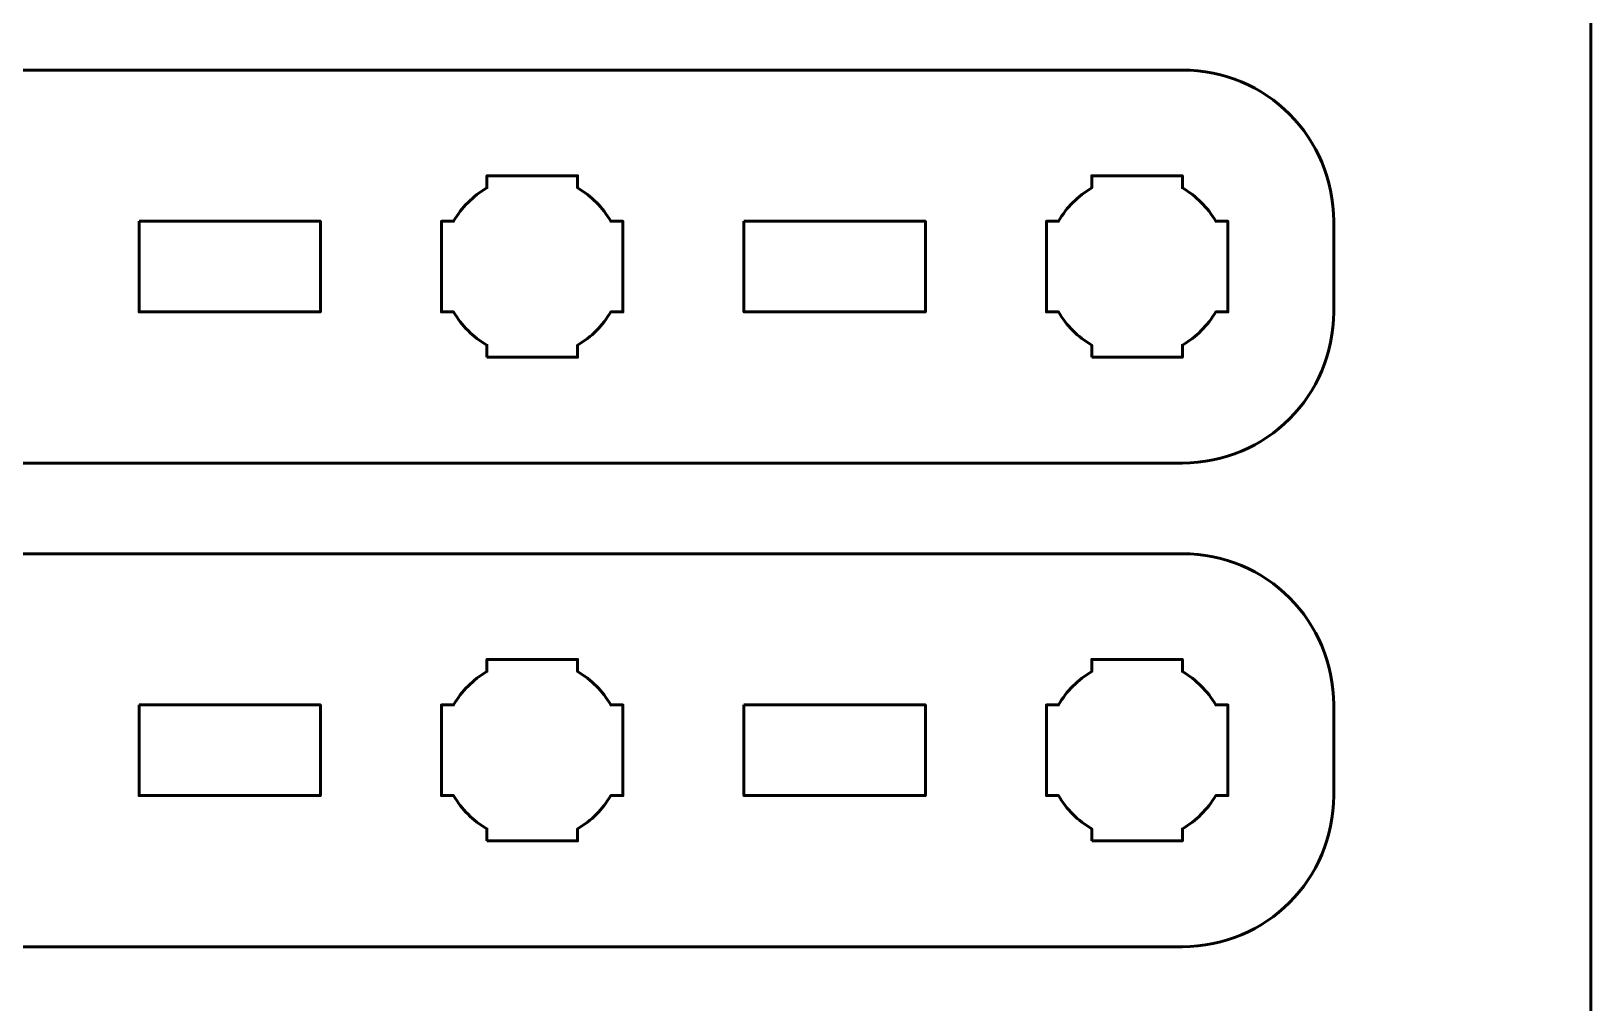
# Model space of a CAD drawing. Header units: centimetres. Extents: x -21 to 0, y -29.7 to 0.
# Drawn here: x -5.16 to 0, y -26.49 to -23.27 of the extents above; entities that cross this region are included whole.
import ezdxf

# ---------------------------------------------------------------- set-up
doc = ezdxf.new("R2010")
doc.units = ezdxf.units.CM
doc.header["$MEASUREMENT"] = 0
doc.layers.add('Layer 1', color=7, linetype='Continuous')

msp = doc.modelspace()

# ---------------------------------------------------------------- linework, layer by layer
at = {"layer": 'Layer 1', "color": 1, "lineweight": 53}
msp.add_open_spline([(-21.00003, -29.19995), (-21.00003, -29.19995), (-21.00003, -5.89992), (-21.00003, -5.89992), (-21.00003, -5.89992), (-21.00003, -5.81709), (-20.93286, -5.74992), (-20.85003, -5.74992), (-20.85003, -5.74992), (-20.7672, -5.74992), (-20.70003, -5.68275), (-20.70003, -5.59992), (-20.70003, -5.59992), (-20.70003, -5.51709), (-20.7672, -5.44992), (-20.85003, -5.44992), (-20.85003, -5.44992), (-20.93286, -5.44992), (-21.00003, -5.38275), (-21.00003, -5.29992), (-21.00003, -5.29992), (-21.00003, -5.21709), (-20.93286, -5.14992), (-20.85003, -5.14992), (-20.85003, -5.14992), (-20.7672, -5.14992), (-20.70003, -5.08275), (-20.70003, -4.99992), (-20.70003, -4.99992), (-20.70003, -4.91709), (-20.7672, -4.84992), (-20.85003, -4.84992), (-20.85003, -4.84992), (-20.93286, -4.84992), (-21.00003, -4.78275), (-21.00003, -4.69992), (-21.00003, -4.69992), (-21.00003, -4.61709), (-20.93286, -4.54992), (-20.85003, -4.54992), (-20.85003, -4.54992), (-20.7672, -4.54992), (-20.70003, -4.48275), (-20.70003, -4.39992), (-20.70003, -4.39992), (-20.70003, -4.31709), (-20.7672, -4.24992), (-20.85003, -4.24992), (-20.85003, -4.24992), (-20.93286, -4.24992), (-21.00003, -4.18275), (-21.00003, -4.09992), (-21.00003, -4.09992), (-21.00003, -4.01709), (-20.93286, -3.94992), (-20.85003, -3.94992), (-20.85003, -3.94992), (-20.7672, -3.94992), (-20.70003, -3.88275), (-20.70003, -3.79992), (-20.70003, -3.79992), (-20.70003, -3.71709), (-20.7672, -3.64992), (-20.85003, -3.64992), (-20.85003, -3.64992), (-20.93286, -3.64992), (-21.00003, -3.58275), (-21.00003, -3.49992), (-21.00003, -3.49992), (-21.00003, -3.41709), (-20.93286, -3.34992), (-20.85003, -3.34992), (-20.85003, -3.34992), (-20.7672, -3.34992), (-20.70003, -3.28275), (-20.70003, -3.19992), (-20.70003, -3.19992), (-20.70003, -3.11709), (-20.7672, -3.04992), (-20.85003, -3.04992), (-20.85003, -3.04992), (-20.93286, -3.04992), (-21.00003, -2.98275), (-21.00003, -2.89992), (-21.00003, -2.89992), (-21.00003, -2.81709), (-20.93286, -2.74992), (-20.85003, -2.74992), (-20.85003, -2.74992), (-20.7672, -2.74992), (-20.70003, -2.68275), (-20.70003, -2.59992), (-20.70003, -2.59992), (-20.70003, -2.51709), (-20.7672, -2.44992), (-20.85003, -2.44992), (-20.85003, -2.44992), (-20.93286, -2.44992), (-21.00003, -2.38275), (-21.00003, -2.29992), (-21.00003, -2.29992), (-21.00003, -2.21709), (-20.93286, -2.14992), (-20.85003, -2.14992), (-20.85003, -2.14992), (-20.7672, -2.14992), (-20.70003, -2.08275), (-20.70003, -1.99992), (-20.70003, -1.99992), (-20.70003, -1.91709), (-20.7672, -1.84992), (-20.85003, -1.84992), (-20.85003, -1.84992), (-20.93286, -1.84992), (-21.00003, -1.78275), (-21.00003, -1.69992), (-21.00003, -1.69992), (-21.00003, -1.61709), (-20.93286, -1.54992), (-20.85003, -1.54992), (-20.85003, -1.54992), (-20.7672, -1.54992), (-20.70003, -1.48275), (-20.70003, -1.39992), (-20.70003, -1.39992), (-20.70003, -1.31709), (-20.7672, -1.24992), (-20.85003, -1.24992), (-20.85003, -1.24992), (-20.93286, -1.24992), (-21.00003, -1.18275), (-21.00003, -1.09992), (-21.00003, -1.09992), (-21.00003, -1.09992), (-21.00003, -0.49992), (-21.00003, -0.49992), (-21.00003, -0.49992), (-21.00003, -0.22295), (-20.77694, 0.00004), (-20.49994, 0.00004), (-20.49994, 0.00004), (-20.49994, 0.00004), (-0.50008, 0.00004), (-0.50008, 0.00004), (-0.50008, 0.00004), (-0.22294, 0.00004), (0.00002, -0.22295), (0.00002, -0.49992), (0.00002, -0.49992), (0.00002, -0.49992), (0.00002, -29.19995), (0.00002, -29.19995), (0.00002, -29.19995), (0.00002, -29.47695), (-0.22294, -29.70004), (-0.50008, -29.70004), (-0.50008, -29.70004), (-0.50008, -29.70004), (-20.49994, -29.70004), (-20.49994, -29.70004), (-20.49994, -29.70004), (-20.77694, -29.70004), (-21.00003, -29.47695), (-21.00003, -29.19995)], degree=3, knots=[0, 0, 0, 0, 0.0243902, 0.0243902, 0.0243902, 0.0243902, 0.0487805, 0.0487805, 0.0487805, 0.0487805, 0.0731707, 0.0731707, 0.0731707, 0.0731707, 0.097561, 0.097561, 0.097561, 0.097561, 0.1219512, 0.1219512, 0.1219512, 0.1219512, 0.1463415, 0.1463415, 0.1463415, 0.1463415, 0.1707317, 0.1707317, 0.1707317, 0.1707317, 0.195122, 0.195122, 0.195122, 0.195122, 0.2195122, 0.2195122, 0.2195122, 0.2195122, 0.2439024, 0.2439024, 0.2439024, 0.2439024, 0.2682927, 0.2682927, 0.2682927, 0.2682927, 0.2926829, 0.2926829, 0.2926829, 0.2926829, 0.3170732, 0.3170732, 0.3170732, 0.3170732, 0.3414634, 0.3414634, 0.3414634, 0.3414634, 0.3658537, 0.3658537, 0.3658537, 0.3658537, 0.3902439, 0.3902439, 0.3902439, 0.3902439, 0.4146341, 0.4146341, 0.4146341, 0.4146341, 0.4390244, 0.4390244, 0.4390244, 0.4390244, 0.4634146, 0.4634146, 0.4634146, 0.4634146, 0.4878049, 0.4878049, 0.4878049, 0.4878049, 0.5121951, 0.5121951, 0.5121951, 0.5121951, 0.5365854, 0.5365854, 0.5365854, 0.5365854, 0.5609756, 0.5609756, 0.5609756, 0.5609756, 0.5853659, 0.5853659, 0.5853659, 0.5853659, 0.6097561, 0.6097561, 0.6097561, 0.6097561, 0.6341463, 0.6341463, 0.6341463, 0.6341463, 0.6585366, 0.6585366, 0.6585366, 0.6585366, 0.6829268, 0.6829268, 0.6829268, 0.6829268, 0.7073171, 0.7073171, 0.7073171, 0.7073171, 0.7317073, 0.7317073, 0.7317073, 0.7317073, 0.7560976, 0.7560976, 0.7560976, 0.7560976, 0.7804878, 0.7804878, 0.7804878, 0.7804878, 0.804878, 0.804878, 0.804878, 0.804878, 0.8292683, 0.8292683, 0.8292683, 0.8292683, 0.8536585, 0.8536585, 0.8536585, 0.8536585, 0.8780488, 0.8780488, 0.8780488, 0.8780488, 0.902439, 0.902439, 0.902439, 0.902439, 0.9268293, 0.9268293, 0.9268293, 0.9268293, 0.9512195, 0.9512195, 0.9512195, 0.9512195, 0.9756098, 0.9756098, 0.9756098, 0.9756098, 1, 1, 1, 1], dxfattribs=at)
at = {"layer": 'Layer 1', "color": 3, "lineweight": 53}
for points in [[(-15.64994, -23.4), (-15.64994, -23.4), (-1.35006, -23.4), (-1.35006, -23.4), (-1.35006, -23.4), (-1.07292, -23.4), (-0.84996, -23.62309), (-0.84996, -23.90009), (-0.84996, -23.90009), (-0.84996, -23.90009), (-0.84996, -24.2001), (-0.84996, -24.2001), (-0.84996, -24.2001), (-0.84996, -24.47706), (-1.07292, -24.70002), (-1.35006, -24.70002), (-1.35006, -24.70002), (-1.35006, -24.70002), (-15.64994, -24.70002), (-15.64994, -24.70002), (-15.64994, -24.70002), (-15.92694, -24.70002), (-16.15004, -24.47706), (-16.15004, -24.2001), (-16.15004, -24.2001), (-16.15004, -24.2001), (-16.15004, -23.90009), (-16.15004, -23.90009), (-16.15004, -23.90009), (-16.15004, -23.62309), (-15.92694, -23.4), (-15.64994, -23.4)], [(-15.64994, -25), (-15.64994, -25), (-1.35006, -25), (-1.35006, -25), (-1.35006, -25), (-1.07292, -25), (-0.84996, -25.22309), (-0.84996, -25.50009), (-0.84996, -25.50009), (-0.84996, -25.50009), (-0.84996, -25.8001), (-0.84996, -25.8001), (-0.84996, -25.8001), (-0.84996, -26.07706), (-1.07292, -26.30002), (-1.35006, -26.30002), (-1.35006, -26.30002), (-1.35006, -26.30002), (-15.64994, -26.30002), (-15.64994, -26.30002), (-15.64994, -26.30002), (-15.92694, -26.30002), (-16.15004, -26.07706), (-16.15004, -25.8001), (-16.15004, -25.8001), (-16.15004, -25.8001), (-16.15004, -25.50009), (-16.15004, -25.50009), (-16.15004, -25.50009), (-16.15004, -25.22309), (-15.92694, -25), (-15.64994, -25)]]:
    msp.add_open_spline(points, degree=3, knots=[0, 0, 0, 0, 0.125, 0.125, 0.125, 0.125, 0.25, 0.25, 0.25, 0.25, 0.375, 0.375, 0.375, 0.375, 0.5, 0.5, 0.5, 0.5, 0.625, 0.625, 0.625, 0.625, 0.75, 0.75, 0.75, 0.75, 0.875, 0.875, 0.875, 0.875, 1, 1, 1, 1], dxfattribs=at)
at = {"layer": 'Layer 1', "lineweight": 53}
for points, knots in [([(-3.64999, -24.35003), (-3.64999, -24.35003), (-3.64999, -24.30992), (-3.64999, -24.30992), (-3.64999, -24.30992), (-3.69561, -24.2836), (-3.7335, -24.24557), (-3.75981, -24.2001), (-3.75981, -24.2001), (-3.75981, -24.2001), (-3.80006, -24.2001), (-3.80006, -24.2001), (-3.80006, -24.2001), (-3.80006, -24.2001), (-3.80006, -24.05002), (-3.80006, -24.05002), (-3.80006, -24.05002), (-3.80006, -24.05002), (-3.80006, -23.90009), (-3.80006, -23.90009), (-3.80006, -23.90009), (-3.80006, -23.90009), (-3.75981, -23.90009), (-3.75981, -23.90009), (-3.75981, -23.90009), (-3.7335, -23.85448), (-3.69561, -23.81656), (-3.64999, -23.79024), (-3.64999, -23.79024), (-3.64999, -23.79024), (-3.64999, -23.75002), (-3.64999, -23.75002), (-3.64999, -23.75002), (-3.64999, -23.75002), (-3.50006, -23.75002), (-3.50006, -23.75002), (-3.50006, -23.75002), (-3.50006, -23.75002), (-3.34999, -23.75002), (-3.34999, -23.75002), (-3.34999, -23.75002), (-3.34999, -23.75002), (-3.34999, -23.79024), (-3.34999, -23.79024), (-3.34999, -23.79024), (-3.30452, -23.81656), (-3.26649, -23.85448), (-3.24017, -23.90009), (-3.24017, -23.90009), (-3.24017, -23.90009), (-3.20006, -23.90009), (-3.20006, -23.90009), (-3.20006, -23.90009), (-3.20006, -23.90009), (-3.20006, -24.05002), (-3.20006, -24.05002), (-3.20006, -24.05002), (-3.20006, -24.05002), (-3.20006, -24.2001), (-3.20006, -24.2001), (-3.20006, -24.2001), (-3.20006, -24.2001), (-3.24017, -24.2001), (-3.24017, -24.2001), (-3.24017, -24.2001), (-3.26649, -24.24557), (-3.30452, -24.2836), (-3.34999, -24.30992), (-3.34999, -24.30992), (-3.34999, -24.30992), (-3.34999, -24.35003), (-3.34999, -24.35003), (-3.34999, -24.35003), (-3.34999, -24.35003), (-3.50006, -24.35003), (-3.50006, -24.35003), (-3.50006, -24.35003), (-3.50006, -24.35003), (-3.64999, -24.35003), (-3.64999, -24.35003)], [0, 0, 0, 0, 0.05, 0.05, 0.05, 0.05, 0.1, 0.1, 0.1, 0.1, 0.15, 0.15, 0.15, 0.15, 0.2, 0.2, 0.2, 0.2, 0.25, 0.25, 0.25, 0.25, 0.3, 0.3, 0.3, 0.3, 0.35, 0.35, 0.35, 0.35, 0.4, 0.4, 0.4, 0.4, 0.45, 0.45, 0.45, 0.45, 0.5, 0.5, 0.5, 0.5, 0.55, 0.55, 0.55, 0.55, 0.6, 0.6, 0.6, 0.6, 0.65, 0.65, 0.65, 0.65, 0.7, 0.7, 0.7, 0.7, 0.75, 0.75, 0.75, 0.75, 0.8, 0.8, 0.8, 0.8, 0.85, 0.85, 0.85, 0.85, 0.9, 0.9, 0.9, 0.9, 0.95, 0.95, 0.95, 0.95, 1, 1, 1, 1]), ([(-1.65006, -24.35003), (-1.65006, -24.35003), (-1.65006, -24.30992), (-1.65006, -24.30992), (-1.65006, -24.30992), (-1.69553, -24.2836), (-1.73356, -24.24557), (-1.75988, -24.2001), (-1.75988, -24.2001), (-1.75988, -24.2001), (-1.79999, -24.2001), (-1.79999, -24.2001), (-1.79999, -24.2001), (-1.79999, -24.2001), (-1.79999, -24.05002), (-1.79999, -24.05002), (-1.79999, -24.05002), (-1.79999, -24.05002), (-1.79999, -23.90009), (-1.79999, -23.90009), (-1.79999, -23.90009), (-1.79999, -23.90009), (-1.75988, -23.90009), (-1.75988, -23.90009), (-1.75988, -23.90009), (-1.73356, -23.85448), (-1.69553, -23.81656), (-1.65006, -23.79024), (-1.65006, -23.79024), (-1.65006, -23.79024), (-1.65006, -23.75002), (-1.65006, -23.75002), (-1.65006, -23.75002), (-1.65006, -23.75002), (-1.49999, -23.75002), (-1.49999, -23.75002), (-1.49999, -23.75002), (-1.49999, -23.75002), (-1.35006, -23.75002), (-1.35006, -23.75002), (-1.35006, -23.75002), (-1.35006, -23.75002), (-1.35006, -23.79024), (-1.35006, -23.79024), (-1.35006, -23.79024), (-1.30444, -23.81656), (-1.26656, -23.85448), (-1.2402, -23.90009), (-1.2402, -23.90009), (-1.2402, -23.90009), (-1.19999, -23.90009), (-1.19999, -23.90009), (-1.19999, -23.90009), (-1.19999, -23.90009), (-1.19999, -24.05002), (-1.19999, -24.05002), (-1.19999, -24.05002), (-1.19999, -24.05002), (-1.19999, -24.2001), (-1.19999, -24.2001), (-1.19999, -24.2001), (-1.19999, -24.2001), (-1.2402, -24.2001), (-1.2402, -24.2001), (-1.2402, -24.2001), (-1.26656, -24.24557), (-1.30444, -24.2836), (-1.35006, -24.30992), (-1.35006, -24.30992), (-1.35006, -24.30992), (-1.35006, -24.35003), (-1.35006, -24.35003), (-1.35006, -24.35003), (-1.35006, -24.35003), (-1.49999, -24.35003), (-1.49999, -24.35003), (-1.49999, -24.35003), (-1.49999, -24.35003), (-1.65006, -24.35003), (-1.65006, -24.35003)], [0, 0, 0, 0, 0.05, 0.05, 0.05, 0.05, 0.1, 0.1, 0.1, 0.1, 0.15, 0.15, 0.15, 0.15, 0.2, 0.2, 0.2, 0.2, 0.25, 0.25, 0.25, 0.25, 0.3, 0.3, 0.3, 0.3, 0.35, 0.35, 0.35, 0.35, 0.4, 0.4, 0.4, 0.4, 0.45, 0.45, 0.45, 0.45, 0.5, 0.5, 0.5, 0.5, 0.55, 0.55, 0.55, 0.55, 0.6, 0.6, 0.6, 0.6, 0.65, 0.65, 0.65, 0.65, 0.7, 0.7, 0.7, 0.7, 0.75, 0.75, 0.75, 0.75, 0.8, 0.8, 0.8, 0.8, 0.85, 0.85, 0.85, 0.85, 0.9, 0.9, 0.9, 0.9, 0.95, 0.95, 0.95, 0.95, 1, 1, 1, 1]), ([(-4.79998, -23.90009), (-4.79998, -23.90009), (-4.19997, -23.90009), (-4.19997, -23.90009), (-4.19997, -23.90009), (-4.19997, -23.90009), (-4.19997, -24.2001), (-4.19997, -24.2001), (-4.19997, -24.2001), (-4.19997, -24.2001), (-4.79998, -24.2001), (-4.79998, -24.2001), (-4.79998, -24.2001), (-4.79998, -24.2001), (-4.79998, -23.90009), (-4.79998, -23.90009)], [0, 0, 0, 0, 0.25, 0.25, 0.25, 0.25, 0.5, 0.5, 0.5, 0.5, 0.75, 0.75, 0.75, 0.75, 1, 1, 1, 1]), ([(-2.80001, -23.90009), (-2.80001, -23.90009), (-2.20001, -23.90009), (-2.20001, -23.90009), (-2.20001, -23.90009), (-2.20001, -23.90009), (-2.20001, -24.2001), (-2.20001, -24.2001), (-2.20001, -24.2001), (-2.20001, -24.2001), (-2.80001, -24.2001), (-2.80001, -24.2001), (-2.80001, -24.2001), (-2.80001, -24.2001), (-2.80001, -23.90009), (-2.80001, -23.90009)], [0, 0, 0, 0, 0.25, 0.25, 0.25, 0.25, 0.5, 0.5, 0.5, 0.5, 0.75, 0.75, 0.75, 0.75, 1, 1, 1, 1]), ([(-3.64999, -25.95003), (-3.64999, -25.95003), (-3.64999, -25.90992), (-3.64999, -25.90992), (-3.64999, -25.90992), (-3.69561, -25.8836), (-3.7335, -25.84557), (-3.75981, -25.8001), (-3.75981, -25.8001), (-3.75981, -25.8001), (-3.80006, -25.8001), (-3.80006, -25.8001), (-3.80006, -25.8001), (-3.80006, -25.8001), (-3.80006, -25.65002), (-3.80006, -25.65002), (-3.80006, -25.65002), (-3.80006, -25.65002), (-3.80006, -25.50009), (-3.80006, -25.50009), (-3.80006, -25.50009), (-3.80006, -25.50009), (-3.75981, -25.50009), (-3.75981, -25.50009), (-3.75981, -25.50009), (-3.7335, -25.45448), (-3.69561, -25.41656), (-3.64999, -25.39024), (-3.64999, -25.39024), (-3.64999, -25.39024), (-3.64999, -25.35002), (-3.64999, -25.35002), (-3.64999, -25.35002), (-3.64999, -25.35002), (-3.50006, -25.35002), (-3.50006, -25.35002), (-3.50006, -25.35002), (-3.50006, -25.35002), (-3.34999, -25.35002), (-3.34999, -25.35002), (-3.34999, -25.35002), (-3.34999, -25.35002), (-3.34999, -25.39024), (-3.34999, -25.39024), (-3.34999, -25.39024), (-3.30452, -25.41656), (-3.26649, -25.45448), (-3.24017, -25.50009), (-3.24017, -25.50009), (-3.24017, -25.50009), (-3.20006, -25.50009), (-3.20006, -25.50009), (-3.20006, -25.50009), (-3.20006, -25.50009), (-3.20006, -25.65002), (-3.20006, -25.65002), (-3.20006, -25.65002), (-3.20006, -25.65002), (-3.20006, -25.8001), (-3.20006, -25.8001), (-3.20006, -25.8001), (-3.20006, -25.8001), (-3.24017, -25.8001), (-3.24017, -25.8001), (-3.24017, -25.8001), (-3.26649, -25.84557), (-3.30452, -25.8836), (-3.34999, -25.90992), (-3.34999, -25.90992), (-3.34999, -25.90992), (-3.34999, -25.95003), (-3.34999, -25.95003), (-3.34999, -25.95003), (-3.34999, -25.95003), (-3.50006, -25.95003), (-3.50006, -25.95003), (-3.50006, -25.95003), (-3.50006, -25.95003), (-3.64999, -25.95003), (-3.64999, -25.95003)], [0, 0, 0, 0, 0.05, 0.05, 0.05, 0.05, 0.1, 0.1, 0.1, 0.1, 0.15, 0.15, 0.15, 0.15, 0.2, 0.2, 0.2, 0.2, 0.25, 0.25, 0.25, 0.25, 0.3, 0.3, 0.3, 0.3, 0.35, 0.35, 0.35, 0.35, 0.4, 0.4, 0.4, 0.4, 0.45, 0.45, 0.45, 0.45, 0.5, 0.5, 0.5, 0.5, 0.55, 0.55, 0.55, 0.55, 0.6, 0.6, 0.6, 0.6, 0.65, 0.65, 0.65, 0.65, 0.7, 0.7, 0.7, 0.7, 0.75, 0.75, 0.75, 0.75, 0.8, 0.8, 0.8, 0.8, 0.85, 0.85, 0.85, 0.85, 0.9, 0.9, 0.9, 0.9, 0.95, 0.95, 0.95, 0.95, 1, 1, 1, 1]), ([(-1.65006, -25.95003), (-1.65006, -25.95003), (-1.65006, -25.90992), (-1.65006, -25.90992), (-1.65006, -25.90992), (-1.69553, -25.8836), (-1.73356, -25.84557), (-1.75988, -25.8001), (-1.75988, -25.8001), (-1.75988, -25.8001), (-1.79999, -25.8001), (-1.79999, -25.8001), (-1.79999, -25.8001), (-1.79999, -25.8001), (-1.79999, -25.65002), (-1.79999, -25.65002), (-1.79999, -25.65002), (-1.79999, -25.65002), (-1.79999, -25.50009), (-1.79999, -25.50009), (-1.79999, -25.50009), (-1.79999, -25.50009), (-1.75988, -25.50009), (-1.75988, -25.50009), (-1.75988, -25.50009), (-1.73356, -25.45448), (-1.69553, -25.41656), (-1.65006, -25.39024), (-1.65006, -25.39024), (-1.65006, -25.39024), (-1.65006, -25.35002), (-1.65006, -25.35002), (-1.65006, -25.35002), (-1.65006, -25.35002), (-1.49999, -25.35002), (-1.49999, -25.35002), (-1.49999, -25.35002), (-1.49999, -25.35002), (-1.35006, -25.35002), (-1.35006, -25.35002), (-1.35006, -25.35002), (-1.35006, -25.35002), (-1.35006, -25.39024), (-1.35006, -25.39024), (-1.35006, -25.39024), (-1.30444, -25.41656), (-1.26656, -25.45448), (-1.2402, -25.50009), (-1.2402, -25.50009), (-1.2402, -25.50009), (-1.19999, -25.50009), (-1.19999, -25.50009), (-1.19999, -25.50009), (-1.19999, -25.50009), (-1.19999, -25.65002), (-1.19999, -25.65002), (-1.19999, -25.65002), (-1.19999, -25.65002), (-1.19999, -25.8001), (-1.19999, -25.8001), (-1.19999, -25.8001), (-1.19999, -25.8001), (-1.2402, -25.8001), (-1.2402, -25.8001), (-1.2402, -25.8001), (-1.26656, -25.84557), (-1.30444, -25.8836), (-1.35006, -25.90992), (-1.35006, -25.90992), (-1.35006, -25.90992), (-1.35006, -25.95003), (-1.35006, -25.95003), (-1.35006, -25.95003), (-1.35006, -25.95003), (-1.49999, -25.95003), (-1.49999, -25.95003), (-1.49999, -25.95003), (-1.49999, -25.95003), (-1.65006, -25.95003), (-1.65006, -25.95003)], [0, 0, 0, 0, 0.05, 0.05, 0.05, 0.05, 0.1, 0.1, 0.1, 0.1, 0.15, 0.15, 0.15, 0.15, 0.2, 0.2, 0.2, 0.2, 0.25, 0.25, 0.25, 0.25, 0.3, 0.3, 0.3, 0.3, 0.35, 0.35, 0.35, 0.35, 0.4, 0.4, 0.4, 0.4, 0.45, 0.45, 0.45, 0.45, 0.5, 0.5, 0.5, 0.5, 0.55, 0.55, 0.55, 0.55, 0.6, 0.6, 0.6, 0.6, 0.65, 0.65, 0.65, 0.65, 0.7, 0.7, 0.7, 0.7, 0.75, 0.75, 0.75, 0.75, 0.8, 0.8, 0.8, 0.8, 0.85, 0.85, 0.85, 0.85, 0.9, 0.9, 0.9, 0.9, 0.95, 0.95, 0.95, 0.95, 1, 1, 1, 1]), ([(-4.79998, -25.50009), (-4.79998, -25.50009), (-4.19997, -25.50009), (-4.19997, -25.50009), (-4.19997, -25.50009), (-4.19997, -25.50009), (-4.19997, -25.8001), (-4.19997, -25.8001), (-4.19997, -25.8001), (-4.19997, -25.8001), (-4.79998, -25.8001), (-4.79998, -25.8001), (-4.79998, -25.8001), (-4.79998, -25.8001), (-4.79998, -25.50009), (-4.79998, -25.50009)], [0, 0, 0, 0, 0.25, 0.25, 0.25, 0.25, 0.5, 0.5, 0.5, 0.5, 0.75, 0.75, 0.75, 0.75, 1, 1, 1, 1]), ([(-2.80001, -25.50009), (-2.80001, -25.50009), (-2.20001, -25.50009), (-2.20001, -25.50009), (-2.20001, -25.50009), (-2.20001, -25.50009), (-2.20001, -25.8001), (-2.20001, -25.8001), (-2.20001, -25.8001), (-2.20001, -25.8001), (-2.80001, -25.8001), (-2.80001, -25.8001), (-2.80001, -25.8001), (-2.80001, -25.8001), (-2.80001, -25.50009), (-2.80001, -25.50009)], [0, 0, 0, 0, 0.25, 0.25, 0.25, 0.25, 0.5, 0.5, 0.5, 0.5, 0.75, 0.75, 0.75, 0.75, 1, 1, 1, 1])]:
    msp.add_open_spline(points, degree=3, knots=knots, dxfattribs=at)

doc.saveas('drawing.dxf')
